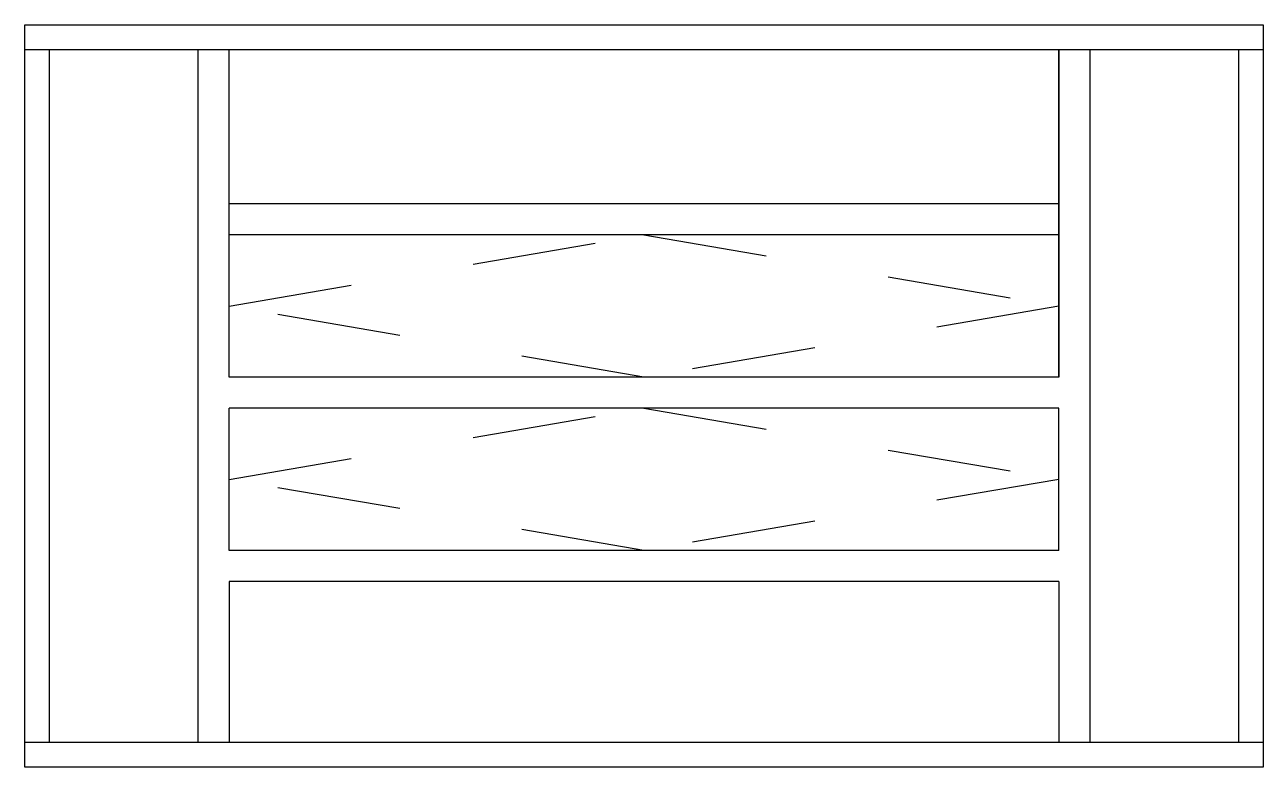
# Model space of a CAD drawing. Header units: millimetres. Extents: x 341.49 to 342.49, y 1332.19 to 1332.79.
import ezdxf

# ---------------------------------------------------------------- set-up
doc = ezdxf.new("R2010")
doc.units = ezdxf.units.MM
doc.header["$LTSCALE"] = 0.5
doc.linetypes.add('HIDDEN2', pattern=[0.1875, 0.125, -0.0625])
doc.layers.add('Gravia_Janelas', color=1, linetype='Continuous')
doc.layers.add('Gravia_Janelas_hidden2', color=1, linetype='HIDDEN2')

msp = doc.modelspace()

# ---------------------------------------------------------------- linework, layer by layer
at = {"layer": 'Gravia_Janelas', "color": 2, "linetype": 'Continuous'}
for p, q in [((341.489, 1332.1911), (341.489, 1332.7911)), ((341.489, 1332.7911), (342.489, 1332.7911)), ((342.489, 1332.7911), (342.489, 1332.1911)), ((342.489, 1332.1911), (341.489, 1332.1911))]:
    msp.add_line(p, q, dxfattribs=at)
at = {"layer": 'Gravia_Janelas', "linetype": 'Continuous'}
for p, q in [((341.489, 1332.7711), (342.489, 1332.7711)), ((341.509, 1332.2111), (341.509, 1332.7711)), ((341.629, 1332.2111), (341.629, 1332.7711)), ((341.654, 1332.5063), (341.654, 1332.7711)), ((342.324, 1332.5063), (342.324, 1332.7711)), ((342.324, 1332.7711), (342.324, 1332.5063)), ((342.349, 1332.7711), (342.349, 1332.2111)), ((342.469, 1332.7711), (342.469, 1332.2111)), ((342.324, 1332.6463), (341.654, 1332.6463)), ((342.324, 1332.6463), (341.654, 1332.6463)), ((342.324, 1332.6213), (341.654, 1332.6213)), ((342.324, 1332.6213), (341.654, 1332.6213)), ((342.324, 1332.5063), (341.654, 1332.5063)), ((342.324, 1332.5063), (341.654, 1332.5063)), ((342.324, 1332.5063), (341.654, 1332.5063)), ((342.324, 1332.5063), (341.654, 1332.5063)), ((342.324, 1332.5063), (341.654, 1332.5063)), ((342.324, 1332.4813), (341.654, 1332.4813)), ((342.324, 1332.4813), (341.654, 1332.4813)), ((341.654, 1332.3663), (341.654, 1332.4813)), ((341.654, 1332.3663), (341.654, 1332.4813)), ((342.324, 1332.3663), (342.324, 1332.4813)), ((342.324, 1332.3663), (341.654, 1332.3663)), ((342.324, 1332.3663), (341.654, 1332.3663)), ((342.324, 1332.3413), (341.654, 1332.3413)), ((341.654, 1332.3413), (341.654, 1332.2111)), ((342.324, 1332.3413), (342.324, 1332.2111)), ((342.489, 1332.2111), (341.489, 1332.2111))]:
    msp.add_line(p, q, dxfattribs=at)
at = {"layer": 'Gravia_Janelas_hidden2'}
for p, q in [((341.654, 1332.5638), (341.989, 1332.6213)), ((341.989, 1332.6213), (342.324, 1332.5638)), ((341.989, 1332.5063), (341.654, 1332.5638)), ((342.324, 1332.5638), (341.989, 1332.5063)), ((341.654, 1332.4238), (341.989, 1332.4813)), ((341.989, 1332.4813), (342.324, 1332.4238)), ((341.989, 1332.3663), (341.654, 1332.4238)), ((342.324, 1332.4238), (341.989, 1332.3663))]:
    msp.add_line(p, q, dxfattribs=at)

doc.saveas('drawing.dxf')
